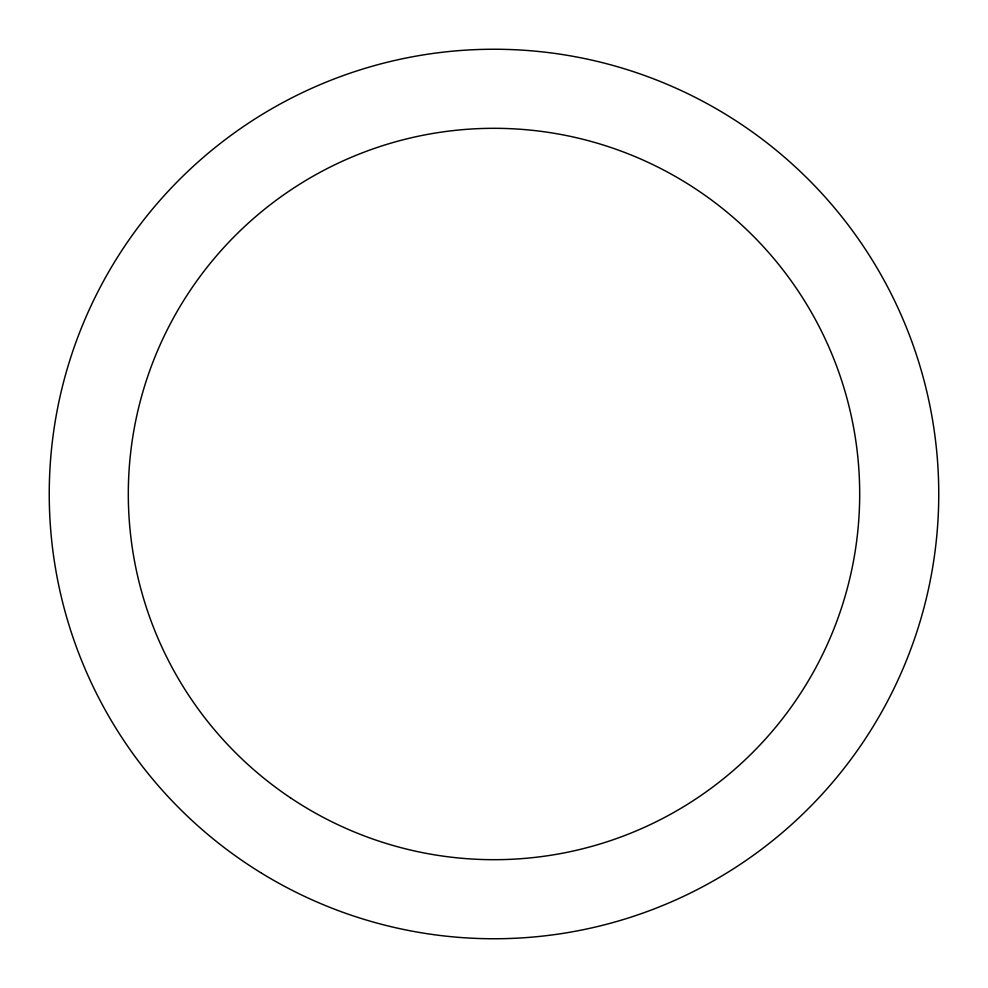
<?xml version="1.0" encoding="UTF-8"?>
<svg xmlns="http://www.w3.org/2000/svg" width="988" height="988" viewBox="0 0 988 988"><rect width="100%" height="100%" fill="white"/><g stroke="black" fill="none" stroke-linecap="round" stroke-linejoin="round"><path stroke-width="1.48" d="M290.534 797.859A365.684 365.684 0 0 0 858.881 518.28A365.684 365.684 0 0 0 332.586 165.861A365.684 365.684 0 0 0 290.534 797.859M261.585 873.194A444.748 444.748 0 0 0 938.6 505.683A444.748 444.748 0 0 0 281.815 103.123A444.748 444.748 0 0 0 261.585 873.194"/></g></svg>
